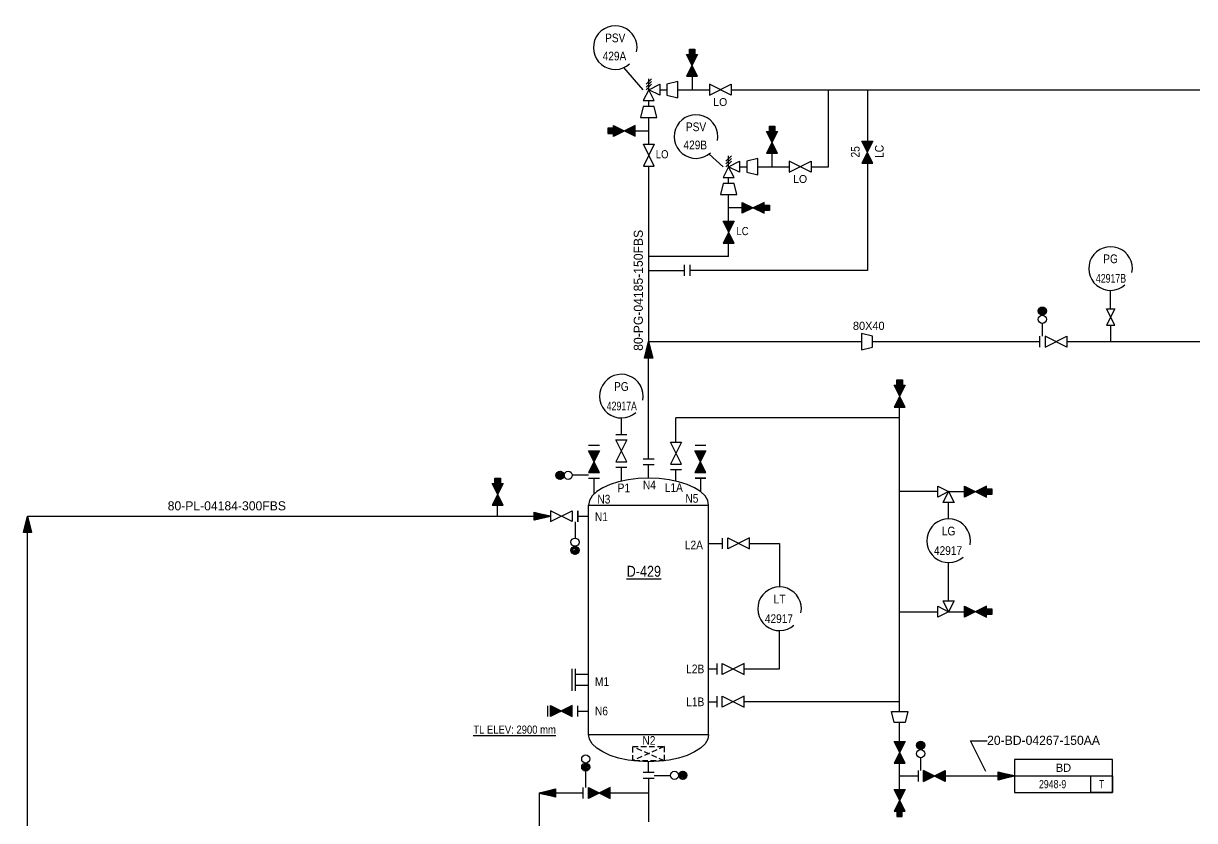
# Model space of a CAD drawing. Extents: x 31 to 826, y 98 to 532.
# Drawn here: x 310.6 to 632.6, y 303.8 to 522.9 of the extents above; entities that cross this region are included whole.
import ezdxf
from ezdxf.enums import TextEntityAlignment as Align

# ---------------------------------------------------------------- set-up
doc = ezdxf.new("R2010")
doc.units = 0
doc.header["$LTSCALE"] = 12
doc.header["$MEASUREMENT"] = 0
doc.linetypes.add('HIDDEN2', pattern=[0.1875, 0.125, -0.0625])
for name, color, linetype in [('ATEXT', 7, 'Continuous'), ('CODE', 1, 'Continuous'), ('EQP', 3, 'Continuous'), ('FREE-TEXT', 1, 'Continuous'), ('GRA', 7, 'Continuous'), ('INS', 2, 'Continuous'), ('INSATT', 2, 'Continuous'), ('INSBUB', 2, 'Continuous'), ('LINENO', 2, 'Continuous'), ('MAJ', 4, 'Continuous'), ('MIN', 6, 'Continuous'), ('PIP', 1, 'Continuous'), ('TEXT', 7, 'Continuous')]:
    doc.layers.add(name, color=color, linetype=linetype)
doc.styles.add('AUDIT_D_060301071700-1', font='Dengl.ttf', dxfattribs={"width": 0.75})
doc.styles.add('AUDIT_D_060301071700-134', font='Dengl.ttf')
doc.styles.add('INS_TAG', font='Dengl.ttf')
doc.styles.add('LETTER', font='Dengl.ttf')
doc.styles.get("Standard").update_dxf_attribs({"font": 'Dengl.ttf'})
doc.styles.add('VAL_TAG', font='Dengl.ttf')
doc.dimstyles.new('JCO', dxfattribs={"dimtxt": 0.09375, "dimasz": 0.09375, "dimexe": 0.0625, "dimexo": 0.0625, "dimgap": 0.09375, "dimtad": 1, "dimtoh": 1, "dimdec": 4, "dimrnd": 0.0001, "dimzin": 3, "dimdsep": 46, "dimtxsty": 'Standard', "dimcen": -0.125, "dimdle": 0.0625, "dimclrd": 2, "dimclre": 2, "dimclrt": 4, "dimadec": 0, "dimazin": 0, "dimtfac": 1, "dimtdec": 4, "dimtix": 1, "dimtofl": 0, "dimtmove": 0, "dimatfit": 3, "dimfxl": 1, "dimtolj": 1, "dimtzin": 0, "dimarcsym": 0})

# ---------------------------------------------------------------- blocks, each defined once
blk = doc.blocks.new('VG1')
at = {"layer": 'PIP', "color": 1, "linetype": 'Continuous'}
blk.add_lwpolyline([(-0.125, -0.063), (-0.125, -0.063), (-0.125, 0.063), (0.125, -0.063), (0.125, 0.063), (-0.125, -0.063)], dxfattribs=at)
blk = doc.blocks.new('VN1')
at = {"layer": 'PIP', "color": 1, "linetype": 'Continuous'}
for points in [[(-0.125, -0.063), (-0.125, -0.063), (0.125, 0.063), (0.125, -0.063), (-0.125, 0.063), (-0.125, -0.063)], [(-0.116, -0.051), (-0.116, 0.053), (-0.106, 0.048), (-0.106, -0.047), (-0.098, -0.043), (-0.098, 0.043), (-0.089, 0.039), (-0.089, -0.039), (-0.081, -0.035), (-0.081, 0.035), (-0.072, 0.032), (-0.071, -0.032), (-0.064, -0.028), (-0.064, 0.028), (-0.056, 0.024), (-0.056, -0.023), (-0.048, -0.019), (-0.048, 0.02), (-0.04, 0.016), (-0.04, -0.016), (-0.033, -0.012), (-0.033, 0.012), (-0.024, 0.008), (-0.024, -0.008), (-0.018, -0.005), (-0.018, 0.006), (-0.012, 0.003), (-0.012, -0.002), (-0.006, 0)], [(0.116, -0.051), (0.116, 0.053), (0.106, 0.048), (0.106, -0.047), (0.098, -0.043), (0.098, 0.043), (0.089, 0.039), (0.089, -0.039), (0.081, -0.035), (0.081, 0.035), (0.072, 0.032), (0.071, -0.032), (0.064, -0.028), (0.064, 0.028), (0.056, 0.024), (0.056, -0.023), (0.048, -0.019), (0.048, 0.02), (0.04, 0.016), (0.04, -0.016), (0.033, -0.012), (0.033, 0.012), (0.024, 0.008), (0.024, -0.008), (0.018, -0.005), (0.018, 0.006), (0.012, 0.003), (0.012, -0.002), (0.006, 0)]]:
    blk.add_lwpolyline(points, dxfattribs=at)
blk = doc.blocks.new('N7')
at = {"layer": 'EQP', "color": 3, "linetype": 'Continuous'}
for p, q in [((0, 0.063), (0.156, 0.063)), ((0.156, -0.125), (0.156, 0.125)), ((0.188, 0.125), (0.188, -0.125)), ((0, -0.063), (0.156, -0.063))]:
    blk.add_line(p, q, dxfattribs=at)
blk = doc.blocks.new('-IVR1')
at = {"layer": 'ATEXT', "color": 7, "linetype": 'Continuous'}
for p, q in [((0, -0.125), (0, -0.125)), ((0.125, 0), (0.125, 0))]:
    blk.add_line(p, q, dxfattribs=at)
at = {"layer": 'INS', "color": 2, "linetype": 'Continuous'}
for points in [[(0, 0), (0, 0), (-0.063, -0.125), (0.063, -0.125), (0, 0), (0.125, 0.063), (0.125, -0.063), (0, 0)], [(0.031, 0.125), (0.031, 0.125), (-0.031, 0.063)], [(-0.031, 0.031), (-0.031, 0.031), (0.031, 0.094)], [(0.031, 0.063), (0.031, 0.063), (-0.031, 0)], [(0, 0), (0, 0), (0, 0.125)]]:
    blk.add_lwpolyline(points, dxfattribs=at)
blk = doc.blocks.new('A2')
at = {"layer": 'GRA', "color": 7, "linetype": 'Continuous'}
blk.add_lwpolyline([(0, 0), (-0.188, -0.047), (-0.188, 0.047), (0, 0), (-0.182, 0.04), (-0.182, -0.042), (0, 0), (-0.175, 0.034), (-0.175, -0.034), (0, 0), (-0.169, 0.028), (-0.169, -0.028), (0, 0), (-0.162, 0.022), (-0.162, -0.021), (0, 0), (-0.156, 0.016), (-0.156, -0.015), (0, 0), (-0.15, 0.011), (-0.15, -0.01), (0, 0), (-0.144, 0.006), (-0.144, -0.005), (0, 0), (-0.139, 0)], dxfattribs=at)
blk = doc.blocks.new('VALLGA')
for p, q in [((0.125, -0.062), (-0.125, 0.062)), ((-0.125, -0.062), (0.125, 0.062)), ((-0.125, 0.062), (-0.125, -0.062)), ((0.125, 0.062), (0.125, -0.062))]:
    blk.add_line(p, q)
at = {"layer": 'CODE', "style": 'VAL_TAG'}
blk.add_attdef('DISPLAY', text='', height=0.09, dxfattribs=at).set_placement((0, 0.09), align=Align.CENTER)
at = {"layer": 'CODE', "style": 'VAL_TAG', "flags": 1}
for tag, p in [('VALVE_SIZE', (0, -0.31)), ('VALVE_LINE', (0, -0.434)), ('VALVE_SPEC', (0, -0.559)), ('VALVE_FITT', (0, -0.684)), ('VALVE_DWG', (0, -0.809))]:
    blk.add_attdef(tag, text='', height=0.09, dxfattribs=at).set_placement(p, align=Align.CENTER)
at = {"layer": 'TEXT', "style": 'VAL_TAG'}
blk.add_attdef('VALVE_CODE', text='', height=0.09, dxfattribs=at).set_placement((0, -0.186), align=Align.CENTER)
blk = doc.blocks.new('VALSGA')
for p, q in [((-0.094, 0.044), (-0.094, -0.05)), ((-0.094, -0.05), (0.094, 0.044)), ((0.094, -0.05), (-0.094, 0.044)), ((0.094, 0.044), (0.094, -0.05))]:
    blk.add_line(p, q)
at = {"layer": 'CODE', "style": 'VAL_TAG'}
for tag, p in [('DISPLAY', (0, 0.069)), ('VALVE_CODE', (0, -0.176))]:
    blk.add_attdef(tag, text='', height=0.09, dxfattribs=at).set_placement(p, align=Align.CENTER)
at = {"layer": 'CODE', "style": 'VAL_TAG', "flags": 1}
for tag, p in [('VALVE_SIZE', (0, -0.314)), ('VALVE_LINE', (0, -0.454)), ('VALVE_SPEC', (0, -0.579)), ('VALVE_FITT', (0, -0.704)), ('VALVE_DWG', (0, -0.829))]:
    blk.add_attdef(tag, text='', height=0.09, dxfattribs=at).set_placement(p, align=Align.CENTER)
blk = doc.blocks.new('fsv015A')
for p, q in [((-0.0625, 0.125), (0.0625, 0.125)), ((0, 0), (-0.0625, 0.125)), ((0.0625, 0.125), (0, 0)), ((0, 0), (0.125, 0.0625)), ((0.125, -0.0625), (0, 0)), ((0.125, 0.0625), (0.125, -0.0625))]:
    blk.add_line(p, q)
blk = doc.blocks.new('mis057')
blk.add_lwpolyline([(0, 0.188), (0, -0.188), (1.125, -0.188), (1.125, 0.188), (0, 0.188), (0, 0), (1.125, 0), (1.125, -0.188), (0.875, -0.188), (0.875, 0)])
at = {"style": 'LETTER'}
blk.add_attdef('1', (0.518, 0.046), '', height=0.0938, dxfattribs=at)
at = {"style": 'LETTER', "width": 0.8}
for tag, p in [('2', (0.031, -0.142)), ('3', (0.956, -0.143))]:
    blk.add_attdef(tag, p, '', height=0.0938, dxfattribs=at)
blk = doc.blocks.new('plug')
for p, q in [((0, 0.03125), (0.0625, 0.03125)), ((0, -0.03125), (0, 0.03125)), ((0.0625, 0.03125), (0.0625, -0.03125)), ((0.0625, -0.03125), (0, -0.03125))]:
    blk.add_line(p, q)
at = {"const_width": 0.0625}
blk.add_lwpolyline([(0.03125, -0.03125), (0.03125, 0.03125)], dxfattribs=at)
blk = doc.blocks.new('PIP2')
at = {"layer": 'ATEXT', "color": 7, "linetype": 'Continuous'}
for p, q in [((-0.063, 0), (-0.063, 0)), ((0.063, 0), (0.063, 0))]:
    blk.add_line(p, q, dxfattribs=at)
at = {"layer": 'PIP', "color": 1, "linetype": 'Continuous'}
blk.add_lwpolyline([(0.063, -0.063), (0.063, -0.063), (-0.063, -0.094), (-0.063, 0.094), (0.063, 0.063), (0.063, -0.063)], dxfattribs=at)
blk = doc.blocks.new('VN1A')
at = {"layer": 'PIP', "color": 1, "linetype": 'Continuous'}
for points in [[(0.065, -0.124), (0.065, -0.124), (-0.06, 0.126), (0.065, 0.126), (-0.06, -0.124), (0.065, -0.124)], [(0.054, 0.117), (-0.051, 0.117), (-0.046, 0.107), (0.049, 0.107), (0.046, 0.099), (-0.041, 0.099), (-0.037, 0.089), (0.042, 0.089), (0.038, 0.081), (-0.033, 0.081), (-0.029, 0.072), (0.034, 0.072), (0.03, 0.064), (-0.025, 0.064), (-0.022, 0.056), (0.026, 0.056), (0.022, 0.049), (-0.018, 0.049), (-0.014, 0.041), (0.018, 0.041), (0.014, 0.034), (-0.01, 0.034), (-0.006, 0.025), (0.01, 0.025), (0.008, 0.019), (-0.003, 0.019), (0, 0.012), (0.005, 0.012), (0.002, 0.007)], [(0.054, -0.115), (-0.051, -0.115), (-0.046, -0.105), (0.049, -0.105), (0.046, -0.097), (-0.041, -0.097), (-0.037, -0.088), (0.042, -0.088), (0.038, -0.08), (-0.033, -0.08), (-0.029, -0.071), (0.034, -0.071), (0.03, -0.063), (-0.025, -0.063), (-0.022, -0.055), (0.026, -0.055), (0.022, -0.047), (-0.018, -0.047), (-0.014, -0.04), (0.018, -0.04), (0.014, -0.032), (-0.01, -0.032), (-0.006, -0.024), (0.01, -0.024), (0.008, -0.017), (-0.003, -0.017), (0, -0.011), (0.005, -0.011), (0.002, -0.005)]]:
    blk.add_lwpolyline(points, dxfattribs=at)
blk = doc.blocks.new('INS01B')
at = {"layer": 'INSBUB'}
blk.add_arc((0, 0), 0.25, 349.1931, 311.4096, dxfattribs=at)
at = {"layer": 'INSATT', "style": 'INS_TAG', "flags": 1}
blk.add_attdef('INS_HOST', text='', height=0.1, dxfattribs=at).set_placement((0, 0.269), align=Align.CENTER)
at = {"layer": 'INSATT', "style": 'INS_TAG', "width": 0.8649}
blk.add_attdef('INS_SERVICE', text='', height=0.1, dxfattribs=at).set_placement((0, 0.061), align=Align.CENTER)
blk.add_attdef('INS_NUM', (-0.168, -0.163), '', height=0.1, dxfattribs=at)
blk = doc.blocks.new('fsm003')
at = {"layer": 'PIP'}
for p, q in [((0, 0.062), (0, -0.062)), ((0.062, -0.062), (0.062, 0.062))]:
    blk.add_line(p, q, dxfattribs=at)
at = {"layer": 'PIP', "const_width": 0.0469}
blk.add_lwpolyline([(0.008, 0.35, 1), (0.055, 0.35, 1)], format="xyb", close=True, dxfattribs=at)
at = {"layer": 'PIP'}
blk.add_lwpolyline([(0.031, 0.062), (0.031, 0.209)], dxfattribs=at)
for centre in [(0.031, 0.35), (0.031, 0.256)]:
    blk.add_circle(centre, 0.0469, dxfattribs=at)

msp = doc.modelspace()

# ---------------------------------------------------------------- linework, layer by layer
at = {"layer": 'EQP', "color": 3, "linetype": 'Continuous'}
for p, q in [((469, 406.94), (466, 406.94)), ((498.25, 406.94), (495.25, 406.94)), ((473.5, 400.95), (476.5, 400.95)), ((475, 397.14), (475, 400.95)), ((481, 401.71), (484, 401.71)), ((482.5, 397.96), (482.5, 401.71)), ((488.5, 400.28), (491.5, 400.28)), ((490, 397.21), (490, 400.28)), ((467.5, 393.51), (467.5, 397.95)), ((498.25, 397.96), (495.25, 397.96)), ((496.75, 397.96), (496.75, 394.23)), ((466, 390.46), (499, 390.46)), ((463, 388.96), (463, 385.96)), ((463, 387.46), (466, 387.46)), ((502.75, 381.46), (502.75, 378.46)), ((499, 379.96), (502.74, 379.96)), ((499, 345.46), (501.16, 345.46)), ((501.25, 346.96), (501.25, 343.96)), ((463, 332.37), (463, 335.37)), ((499, 336.46), (501.25, 336.46)), ((501.25, 337.96), (501.25, 334.96)), ((463, 333.87), (466, 333.87)), ((466, 327.46), (499, 327.46)), ((482.5, 316.96), (482.5, 319.96))]:
    msp.add_line(p, q, dxfattribs=at)
at = {"layer": 'EQP', "linetype": 'HIDDEN2'}
for p, q in [((486.8, 320.24), (478.14, 324.12)), ((486.8, 324.12), (478.14, 320.24))]:
    msp.add_line(p, q, dxfattribs=at)
at = {"layer": 'EQP', "color": 3, "linetype": 'Continuous'}
for points in [[(499, 390.46), (498.75, 391.76), (498.01, 393.02), (496.79, 394.21), (495.14, 395.28), (493.11, 396.2), (490.75, 396.95), (488.15, 397.5), (485.37, 397.84), (482.5, 397.96), (479.64, 397.84), (476.86, 397.5), (474.25, 396.95), (471.9, 396.2), (469.86, 395.28), (468.22, 394.21), (467, 393.02), (466.26, 391.76), (466.26, 391.76), (466, 390.46)], [(466, 397.95), (469.01, 397.95)], [(466, 327.46), (466, 390.46), (466, 390.46)], [(499, 327.46), (499, 390.46)], [(463, 385.95), (463, 388.96)], [(499, 327.46), (498.75, 326.15), (498.01, 324.89), (496.79, 323.71), (495.14, 322.64), (493.11, 321.71), (490.75, 320.96), (488.15, 320.41), (485.37, 320.07), (482.5, 319.96), (479.64, 320.07), (476.86, 320.41), (474.25, 320.96), (471.9, 321.71), (469.86, 322.64), (468.22, 323.71), (467, 324.89), (466.26, 326.15), (466.26, 326.15), (466, 327.46)], [(484.01, 316.96), (481, 316.96)]]:
    msp.add_lwpolyline(points, dxfattribs=at)
at = {"layer": 'EQP', "linetype": 'HIDDEN2'}
msp.add_lwpolyline([(478.14, 324.12), (486.8, 324.12), (486.8, 320.24), (478.14, 320.24)], close=True, dxfattribs=at)
at = {"layer": 'INS', "color": 2, "linetype": 'Continuous'}
for p, q in [((481.03, 504.7), (475.71, 510.79)), ((503, 483.54), (499.11, 487.03)), ((609.53, 444.46), (609.53, 449.55)), ((475, 409.95), (475, 414.46)), ((473.5, 409.95), (476.5, 409.95)), ((510.25, 379.96), (518.5, 379.96)), ((518.5, 379.96), (518.5, 368)), ((565, 373.21), (565, 374.71)), ((518.5, 345.46), (518.5, 355.91)), ((508.75, 345.46), (518.5, 345.46))]:
    msp.add_line(p, q, dxfattribs=at)
at = {"layer": 'INS', "color": 6, "linetype": 'Continuous'}
msp.add_line((490, 407.78), (490, 414.46), dxfattribs=at)
at = {"layer": 'INS'}
for p, q in [((565, 394.22), (569.38, 394.22)), ((565, 361.21), (569.38, 361.21))]:
    msp.add_line(p, q, dxfattribs=at)
at = {"layer": 'INS', "color": 2, "linetype": 'Continuous'}
for points in [[(562, 394.22), (551.5, 394.22)], [(565, 386.71), (565, 391.22)], [(565, 364.21), (565, 374.71)], [(551.5, 361.21), (562, 361.21)]]:
    msp.add_lwpolyline(points, dxfattribs=at)
at = {"layer": 'MAJ', "color": 6, "linetype": 'Continuous'}
msp.add_line((311.68, 190.59), (311.68, 387.46), dxfattribs=at)
at = {"layer": 'MIN'}
for p, q in [((494.45, 508.42), (494.45, 504.7)), ((478.82, 493.39), (482.53, 493.39)), ((516.41, 487.25), (516.41, 483.54)), ((508.22, 472.23), (504.5, 472.23)), ((452.37, 311.35), (452.37, 284.8)), ((464.45, 311.35), (452.37, 311.35)), ((482.5, 311.35), (471.95, 311.35))]:
    msp.add_line(p, q, dxfattribs=at)
at = {"layer": 'MIN', "color": 6, "linetype": 'Continuous'}
for p, q in [((485.53, 504.7), (487.52, 504.7)), ((490.52, 504.7), (499.19, 504.7)), ((505.19, 504.7), (787.12, 504.7)), ((532, 483.54), (532, 504.7)), ((542.64, 504.7), (542.64, 490.55)), ((482.53, 500.05), (482.53, 501.7)), ((482.53, 489.72), (482.53, 497.05)), ((482.53, 435.46), (482.53, 483.72)), ((507.5, 483.54), (509.48, 483.54)), ((512.48, 483.54), (521.15, 483.54)), ((527.15, 483.54), (532, 483.54)), ((542.64, 484.55), (542.64, 455.05)), ((504.5, 478.89), (504.5, 480.54)), ((504.5, 468.56), (504.5, 475.89)), ((504.5, 458.88), (504.5, 462.56)), ((504.5, 458.88), (482.53, 458.88)), ((482.53, 455.05), (492.28, 455.05)), ((542.64, 455.05), (493.78, 455.05)), ((609.53, 439.96), (609.53, 435.46)), ((482.5, 435.46), (541.08, 435.46)), ((482.5, 403.21), (482.5, 435.46)), ((544.08, 435.46), (590.02, 435.46)), ((597.52, 435.46), (787.12, 435.46)), ((551.5, 333.74), (551.5, 417.46)), ((551.5, 414.46), (490, 414.46)), ((481, 403.21), (484, 403.21)), ((440.95, 387.46), (440.95, 390.46)), ((311.68, 387.46), (455.5, 387.46)), ((551.5, 336.46), (508.75, 336.46)), ((551.5, 325.52), (551.5, 330.74)), ((551.5, 312.36), (551.5, 319.52)), ((551.5, 316.05), (556.58, 316.05)), ((564.08, 316.05), (583.09, 316.05)), ((482.5, 315.46), (482.5, 303.46))]:
    msp.add_line(p, q, dxfattribs=at)
at = {"layer": 'PIP', "color": 1, "linetype": 'Continuous'}
for p, q in [((492.28, 456.55), (492.28, 453.55)), ((493.78, 456.55), (493.78, 453.55)), ((495.25, 397.96), (498.25, 397.96)), ((454.77, 332.37), (454.77, 335.37))]:
    msp.add_line(p, q, dxfattribs=at)
at = {"layer": 'PIP'}
for p, q in [((590.02, 436.96), (590.02, 433.96)), ((457, 398.7), (458.13, 399.83)), ((457.38, 398.7), (458.13, 399.45)), ((458.13, 399.83), (459.25, 398.7)), ((458.13, 399.45), (458.88, 398.7)), ((458.13, 397.58), (457, 398.7)), ((458.13, 397.95), (457.38, 398.7)), ((457.75, 398.7), (458.13, 399.08)), ((458.13, 398.33), (457.75, 398.7)), ((458.13, 399.08), (458.5, 398.7)), ((459.25, 398.7), (458.13, 397.58)), ((458.88, 398.7), (458.13, 397.95)), ((458.5, 398.7), (458.13, 398.33)), ((458.13, 397.95), (458.13, 398.33)), ((458.13, 397.58), (458.13, 397.95)), ((461.13, 378.08), (462.25, 379.2)), ((462.25, 376.95), (461.13, 378.08)), ((461.5, 378.08), (462.25, 378.83)), ((462.25, 377.33), (461.5, 378.08)), ((462.25, 377.7), (461.88, 378.08)), ((462.25, 379.2), (463.38, 378.08)), ((462.25, 378.83), (463, 378.08)), ((462.25, 378.45), (462.63, 378.08)), ((463.38, 378.08), (462.25, 376.95)), ((463, 378.08), (462.25, 377.33)), ((462.63, 378.08), (462.25, 377.7)), ((463, 378.08), (462.63, 378.08)), ((463.38, 378.08), (463, 378.08)), ((465.2, 319.61), (464.08, 318.48)), ((465.2, 319.23), (464.45, 318.48)), ((466.33, 318.48), (465.2, 319.61)), ((465.95, 318.48), (465.2, 319.23)), ((464.08, 318.48), (465.2, 317.36)), ((464.08, 318.48), (464.45, 318.48)), ((464.45, 318.48), (465.2, 317.73)), ((464.45, 318.48), (464.83, 318.48)), ((465.2, 318.86), (464.83, 318.48)), ((464.83, 318.48), (465.2, 318.11)), ((465.58, 318.48), (465.2, 318.86)), ((465.2, 317.36), (466.33, 318.48)), ((465.2, 317.73), (465.95, 318.48)), ((465.2, 318.11), (465.58, 318.48)), ((490.76, 316.21), (491.88, 317.33)), ((491.88, 315.08), (490.76, 316.21)), ((491.13, 316.21), (491.88, 316.96)), ((491.88, 315.46), (491.13, 316.21)), ((491.51, 316.21), (491.88, 316.58)), ((491.88, 315.83), (491.51, 316.21)), ((491.88, 317.33), (493.01, 316.21)), ((491.88, 317.33), (491.88, 316.96)), ((491.88, 316.96), (492.63, 316.21)), ((491.88, 316.96), (491.88, 316.58)), ((491.88, 316.58), (492.26, 316.21)), ((493.01, 316.21), (491.88, 315.08)), ((492.63, 316.21), (491.88, 315.46)), ((492.26, 316.21), (491.88, 315.83))]:
    msp.add_line(p, q, dxfattribs=at)
at = {"layer": 'PIP', "const_width": 1.12}
msp.add_lwpolyline([(590.21, 443.85, 1), (591.33, 443.85, 1)], format="xyb", close=True, dxfattribs=at)
at = {"layer": 'PIP'}
for points in [[(590.77, 436.96), (590.77, 440.47)], [(459.25, 398.7), (457, 398.7)], [(466, 398.7), (461.5, 398.7)], [(462.25, 385.95), (462.25, 381.45)], [(462.25, 379.2), (462.25, 376.95)], [(465.2, 319.61), (465.2, 317.36)], [(465.2, 312.86), (465.2, 317.36)], [(484.01, 316.21), (488.51, 316.21)], [(490.76, 316.21), (493.01, 316.21)], [(464.45, 309.85), (464.45, 312.86)], [(481, 315.46), (484.01, 315.46)]]:
    msp.add_lwpolyline(points, dxfattribs=at)
for centre in [(590.77, 443.85), (590.77, 441.6), (458.13, 398.7), (460.38, 398.7), (462.25, 380.33), (462.25, 378.08), (465.2, 320.73), (465.2, 318.48), (489.63, 316.21), (491.88, 316.21)]:
    msp.add_circle(centre, 1.12, dxfattribs=at)

# ---------------------------------------------------------------- block references
at = {"color": 7, "linetype": 'Continuous', "zscale": 24}
for name, p, xscale, yscale, rotation in [('VN1', (494.45, 511.42), 23.99989288320002, 23.99989288320002, 89.99999713521694), ('VN1A', (475.84, 493.33), 23.9998928832, 23.9998928832, 90.08459276609003), ('VN1', (516.41, 490.25), 23.99989288320002, 23.99989288320002, 89.99999713521694), ('VN1', (542.64, 487.55), 23.99989288320003, 23.99989288320003, 89.99999713521694), ('VN1A', (511.2, 472.17), -23.9998928832, 23.9998928832, 269.91540723391), ('A2', (482.5, 435.46), 23.99989288320001, 23.99989288320001, 89.99999713521694), ('VN1', (551.5, 420.46), 23.99989288320001, 23.99989288320001, 89.99999713521694), ('VG1', (475, 405.45), -23.9998928832, -23.9998928832, 89.99999713521694), ('VG1', (490, 404.78), -23.9998928832, -23.9998928832, 89.99999713521694), ('VN1', (467.5, 402.45), 23.9998928832, 23.9998928832, 89.99999713521694), ('VN1', (496.75, 402.46), 23.9998928832, 23.9998928832, 89.99999713521694), ('VN1', (440.95, 393.46), 23.99989288320001, 23.99989288320001, 89.99999713521694), ('VN1A', (572.36, 394.16), -23.9998928832, 23.9998928832, 269.91540723391), ('A2', (311.68, 387.46), 23.9998928832, 23.9998928832, 89.99999713521694), ('VN1A', (572.36, 361.15), -23.9998928832, 23.9998928832, 269.91540723391), ('VN1', (551.5, 322.52), 23.9998928832, 23.9998928832, 89.99999713521694), ('VN1', (551.5, 309.36), 23.9998928832, 23.9998928832, 89.99999713521694)]:
    msp.add_blockref(name, p, dxfattribs=dict(at, xscale=xscale, yscale=yscale, rotation=rotation))
for name, p, xscale, yscale in [('-IVR1', (482.53, 504.7), 23.9998928832, 23.9998928832), ('-IVR1', (504.5, 483.54), 23.9998928832, 23.9998928832), ('VN1A', (504.44, 465.54), 23.9998928832, 23.9998928832), ('A2', (455.5, 387.46), 23.9998928832, 23.9998928832), ('VG1', (507.25, 379.96), 23.9998928832, 23.9998928832), ('N7', (466, 342.46), -23.9998928832, -23.9998928832), ('VG1', (505.75, 345.46), 23.9998928832, 23.9998928832), ('VN1', (458.51, 333.87), -23.9998928832, -23.9998928832), ('VG1', (505.75, 336.46), 23.9998928832, 23.9998928832), ('VN1', (561.08, 316.05), 23.9998928832, 23.9998928832), ('A2', (583.09, 316.05), 23.9998928832, 23.9998928832), ('A2', (452.37, 311.35), -23.9998928832, -23.9998928832), ('VN1', (468.95, 311.35), -23.9998928832, -23.9998928832)]:
    msp.add_blockref(name, p, dxfattribs=dict(at, xscale=xscale, yscale=yscale))
at = {"layer": 'FREE-TEXT', "xscale": 24, "yscale": 24, "zscale": 24}
msp.add_blockref('VALLGA', (458.5, 387.46), dxfattribs=at)
at = {"layer": 'INS'}
ref = msp.add_blockref('INS01B', (473.31, 516.28), dxfattribs=dict(at, xscale=24, yscale=24, zscale=24))
ref.add_attrib('INS_SERVICE', 'PSV', dxfattribs={"layer": 'INSATT', "height": 2.4, "style": 'INS_TAG', "width": 0.8649}).set_placement((473.31, 517.75), align=Align.CENTER)
ref.add_attrib('INS_NUM', '429A', (469.86, 512.76), dxfattribs={"layer": 'INSATT', "height": 2.4, "style": 'INS_TAG', "width": 0.8649})
ref = msp.add_blockref('INS01B', (495.53, 491.84), dxfattribs=dict(at, xscale=24, yscale=24, zscale=24))
ref.add_attrib('INS_SERVICE', 'PSV', dxfattribs={"layer": 'INSATT', "height": 2.4, "style": 'INS_TAG', "width": 0.8649}).set_placement((495.53, 493.31), align=Align.CENTER)
ref.add_attrib('INS_NUM', '429B', (492.08, 488.32), dxfattribs={"layer": 'INSATT', "height": 2.4, "style": 'INS_TAG', "width": 0.8649})
ref = msp.add_blockref('INS01B', (609.53, 455.55), dxfattribs=dict(at, xscale=24, yscale=24, zscale=24))
ref.add_attrib('INS_SERVICE', 'PG', dxfattribs={"layer": 'INSATT', "height": 2.4, "style": 'INS_TAG', "width": 0.8649}).set_placement((609.53, 457.02), align=Align.CENTER)
ref.add_attrib('INS_NUM', '42917B', (605.5, 451.65), dxfattribs={"layer": 'INSATT', "height": 2.4, "width": 0.75})
ref = msp.add_blockref('INS01B', (475, 420.46), dxfattribs=dict(at, xscale=24, yscale=24, zscale=24))
ref.add_attrib('INS_SERVICE', 'PG', dxfattribs={"layer": 'INSATT', "height": 2.4, "style": 'INS_TAG', "width": 0.8649}).set_placement((475, 421.92), align=Align.CENTER)
ref.add_attrib('INS_NUM', '42917A', (470.97, 416.55), dxfattribs={"layer": 'INSATT', "height": 2.4, "width": 0.75})
at = {"layer": 'INS', "xscale": 24, "yscale": 24, "zscale": 24}
for p, rotation in [((565, 394.22), 180), ((565, 361.21), 90)]:
    msp.add_blockref('fsv015A', p, dxfattribs=dict(at, rotation=rotation))
at = {"layer": 'INS'}
ref = msp.add_blockref('INS01B', (565, 380.71), dxfattribs=dict(at, xscale=24, yscale=24, zscale=24))
ref.add_attrib('INS_SERVICE', 'LG', dxfattribs={"layer": 'INSATT', "height": 2.4, "style": 'INS_TAG', "width": 0.8649}).set_placement((565, 382.18), align=Align.CENTER)
ref.add_attrib('INS_NUM', '42917', (560.97, 376.81), dxfattribs={"layer": 'INSATT', "height": 2.4, "width": 0.8649})
at = {"layer": 'INS', "xscale": 24, "yscale": 24, "zscale": 24}
msp.add_blockref('INS01B', (518.5, 362), dxfattribs=at).add_auto_attribs({'INS_SERVICE': 'LT', 'INS_NUM': '42917'})
at = {"layer": 'PIP'}
ref = msp.add_blockref('VALLGA', (502.19, 504.7), dxfattribs=dict(at, xscale=24, yscale=24, zscale=24))
ref.add_attrib('VALVE_CODE', 'LO', dxfattribs={"layer": 'TEXT', "height": 2.16, "style": 'VAL_TAG'}).set_placement((502.19, 500.24), align=Align.CENTER)
at = {"layer": 'PIP', "xscale": 24, "yscale": 24, "zscale": 24}
for name, p, rotation in [('VALLGA', (482.53, 486.72), 90.00021045914967), ('VALSGA', (609.46, 442.21), 90)]:
    msp.add_blockref(name, p, dxfattribs=dict(at, rotation=rotation))
at = {"layer": 'PIP'}
ref = msp.add_blockref('VALLGA', (524.15, 483.54), dxfattribs=dict(at, xscale=24, yscale=24, zscale=24))
ref.add_attrib('VALVE_CODE', 'LO', dxfattribs={"layer": 'TEXT', "height": 2.16, "style": 'VAL_TAG'}).set_placement((524.15, 479.08), align=Align.CENTER)
at = {"layer": 'PIP', "xscale": 24, "yscale": 24, "zscale": 24}
msp.add_blockref('VALLGA', (594.52, 435.46), dxfattribs=at)
at = {"layer": 'TEXT', "yscale": 24, "zscale": 24}
for name, p, xscale in [('plug', (493.73, 515.13), 24), ('PIP2', (489.02, 504.7), -24), ('plug', (472.82, 493.39), -24), ('plug', (515.69, 493.97), 24), ('PIP2', (510.98, 483.54), -24), ('plug', (514.22, 472.23), 24), ('plug', (550.79, 424.17), 24), ('plug', (440.23, 397.17), 24), ('plug', (575.38, 394.22), 24), ('plug', (575.38, 361.21), 24), ('fsm003', (556.58, 316.05), 24), ('plug', (552.25, 305.61), -24)]:
    msp.add_blockref(name, p, dxfattribs=dict(at, xscale=xscale))
at = {"layer": 'TEXT', "yscale": 24, "zscale": 24, "rotation": 270}
for p, xscale in [((482.53, 498.55), -24), ((504.5, 477.39), -24), ((551.5, 332.24), 24)]:
    msp.add_blockref('PIP2', p, dxfattribs=dict(at, xscale=xscale))
at = {"layer": 'TEXT'}
ref = msp.add_blockref('PIP2', (542.58, 435.46), dxfattribs=dict(at, xscale=-24, yscale=24, zscale=24, rotation=180))
ref.add_attrib('NPS_MAINXNPS_REDU', '80X40', dxfattribs={"layer": 'PIP', "height": 2.25, "style": 'AUDIT_D_060301071700-1'}).set_placement((543.03, 438.67), align=Align.CENTER)
ref = msp.add_blockref('mis057', (583.09, 316.05), dxfattribs=dict(at, xscale=24, yscale=24, zscale=24))
ref.add_attrib('1', 'BD', dxfattribs={"layer": '0', "height": 2.25, "style": 'LETTER'}).set_placement((596.59, 318.3), align=Align.MIDDLE_CENTER)
ref.add_attrib('2', '2948-9', dxfattribs={"layer": '0', "height": 2.25, "style": 'LETTER', "width": 0.8}).set_placement((593.59, 313.8), align=Align.MIDDLE_CENTER)
ref.add_attrib('3', 'T', dxfattribs={"layer": '0', "height": 2.25, "style": 'LETTER', "width": 0.8}).set_placement((607.09, 313.8), align=Align.MIDDLE_CENTER)

# ---------------------------------------------------------------- texts
at = {"style": 'LETTER'}
msp.add_text('80-PG-04185-150FBS', height=2.5, rotation=90, dxfattribs=at).set_placement((480.9, 432.92))
for s, p in [('80-PL-04184-300FBS', (350.23, 389.06)), ('20-BD-04267-150AA', (575.58, 324.6))]:
    msp.add_text(s, height=2.5, dxfattribs=at).set_placement(p)
at = {"layer": 'EQP', "linetype": 'Continuous', "width": 0.8649}
msp.add_text('%%UD-429', height=3, dxfattribs=at).set_placement((476.45, 370.82))
at = {"layer": 'TEXT', "style": 'AUDIT_D_060301071700-134', "width": 0.8649}
for s, p in [('LO', (484.47, 485.84)), ('LC', (506.65, 464.72))]:
    msp.add_text(s, height=2.25, dxfattribs=at).set_placement(p)
at = {"layer": 'TEXT', "linetype": 'Continuous', "width": 0.871875}
for s, p in [('25', (540.53, 486.07)), ('LC', (547.13, 485.95))]:
    msp.add_text(s, height=2.4, rotation=90, dxfattribs=at).set_placement(p)
at = {"layer": 'TEXT', "linetype": 'Continuous'}
for s, height, width, p in [('P1', 2.4, 0.871875, (473.97, 394.04)), ('N4', 2.4, 0.871875, (480.91, 394.86)), ('L1A', 2.4, 0.871875, (486.93, 394.12)), ('N3', 2.4, 0.871875, (468.39, 390.95)), ('N5', 2.4, 0.871875, (492.6, 391.16)), ('N1', 2.4, 0.871875, (467.73, 386.1)), ('L2A', 2.4, 0.871875, (492.45, 378.34)), ('L2B', 2.4, 0.871875, (492.82, 344.27)), ('M1', 2.4, 0.871875, (467.73, 340.8)), ('N6', 2.4, 0.871875, (467.73, 332.71)), ('L1B', 2.4, 0.871875, (492.83, 335.23)), ('%%UTL ELEV: 2900 mm', 2.25, 0.8649, (434.28, 327.66)), ('N2', 2.4, 0.871875, (480.79, 324.61))]:
    msp.add_text(s, height=height, dxfattribs=dict(at, width=width)).set_placement(p)

# ---------------------------------------------------------------- leaders
at = {"layer": 'LINENO'}
msp.add_leader([(575.2, 317.24), (570.98, 325.68), (575.55, 325.68)], dimstyle='JCO', dxfattribs=at)

doc.saveas('drawing.dxf')
